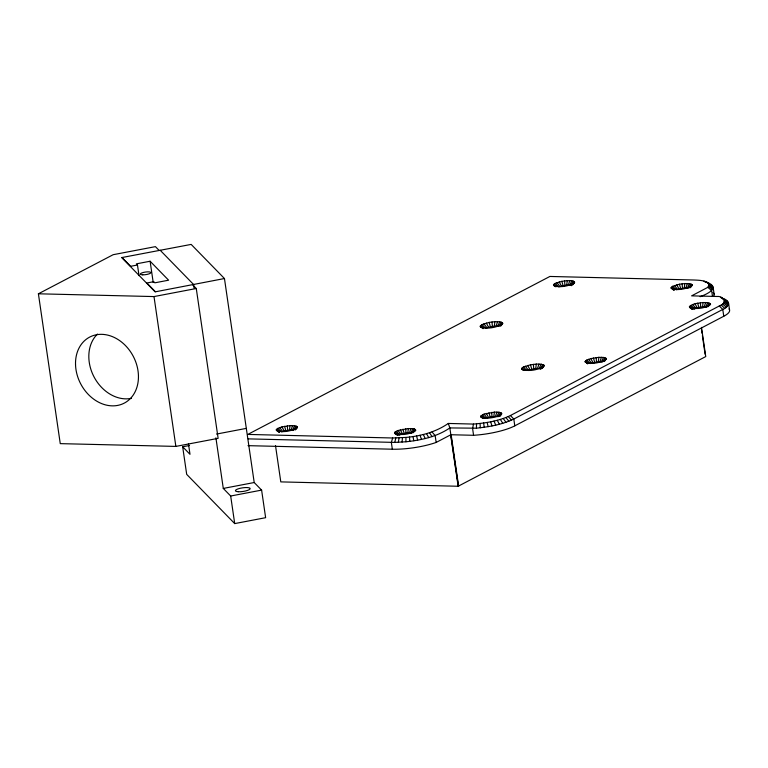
<?xml version="1.0" encoding="UTF-8"?>
<svg xmlns="http://www.w3.org/2000/svg" width="768" height="768" viewBox="0 0 768 768"><rect width="100%" height="100%" fill="white"/><g stroke="black" fill="none" stroke-linecap="round" stroke-linejoin="round"><path stroke-width="1.15" d="M248.198 438.874L394.742 442.416L405.936 441.773L405.946 437.424C420.931 436.051 435.734 432.096 448.31 423.446L473.491 424.07C486.086 423.024 498.912 421.008 510.403 415.526L719.28 305.99C727.44 303.85 724.224 295.651 716.794 296.477L691.603 295.853L707.866 287.328C712.234 280.224 698.093 280.234 693.926 280.003L549.898 276.451L247.795 434.419L392.669 437.99L405.946 437.424M405.936 441.773C421.325 440.179 436.829 436.781 449.846 427.93L476.4 428.189L476.544 423.83M700.109 296.688C707.491 294.019 720.682 287.654 707.098 282.298M402.086 442.099L402.461 437.722M689.875 306.096L693.763 309.293L697.19 307.786L702.547 306.931L703.094 302.534L707.731 302.621L710.554 304.138C705.187 308.582 696.278 309.494 689.674 307.488L689.414 306.835C692.698 303.178 698.525 303.235 703.094 302.534M278.842 432.202L276.24 429.898L277.92 428.362L281.395 431.837L289.45 430.013L290.045 425.616L294.643 425.731L297.139 426.605L297.36 427.267L295.43 429.811M395.078 432.058L398.947 435.274L402.432 433.776L407.798 432.931L408.384 428.534L414.557 428.995L415.709 430.176C410.285 434.554 401.395 435.552 394.8 433.469L395.078 432.058L398.045 430.502L408.384 428.534M482.813 328.589L480.192 326.246L481.987 324.605L485.462 328.09L494.323 326.083L494.918 321.677L499.824 321.802L502.483 322.733L502.723 323.434L500.755 326.035M482.4 418.147L480.595 416.4L484.061 414.096L486.941 417.83L493.805 416.515L494.4 412.118L498.998 412.234L501.494 413.107L501.715 413.77L499.786 416.314M523.411 370.445L521.587 368.64L523.373 367.008L526.848 370.483L535.718 368.477L536.304 364.08L541.21 364.205L543.878 365.136L544.109 365.837L542.141 368.429M555.293 286.675L553.488 284.918L555.168 283.392L558.643 286.867L566.698 285.043L567.293 280.646L571.891 280.762L574.387 281.635L574.608 282.298L572.678 284.842M587.683 363.907L585.082 361.603L586.762 360.067L590.237 363.542L598.301 361.718L598.886 357.322L603.485 357.437L605.981 358.31L606.211 358.973L604.272 361.517M673.651 290.122L671.05 287.818L672.73 286.282L676.205 289.766L684.269 287.942L684.854 283.546L689.453 283.651L691.949 284.534L692.179 285.187L690.24 287.731M398.342 442.32L399.082 437.923M473.491 424.07L472.589 428.486L473.578 435.293A36.979 9.072 -8.3 0 0 514.79 425.846L723.773 316.253A36.979 9.072 -8.3 0 0 729.053 308.938M394.742 442.416L395.827 438.01M392.669 437.99L391.334 442.397L392.333 449.213A36.979 9.072 -8.3 0 0 436.157 442.435L450.653 434.842L458.15 486.259L280.8 481.891L275.51 445.661M702.547 306.931L704.218 306.893L705.61 302.477M289.45 430.013L291.11 429.984L292.541 425.568M407.798 432.931L409.45 432.902L410.88 428.486M494.323 326.083L496.147 326.045L497.578 321.629M493.805 416.515L495.466 416.486L496.896 412.07M535.718 368.477L537.542 368.448L538.963 364.032M566.698 285.043L568.358 285.014L569.789 280.598M598.301 361.718L599.952 361.69L601.382 357.274M684.269 287.942L685.93 287.914L687.35 283.498M476.4 428.189C489.168 426.826 502.138 424.637 513.802 419.03L722.774 309.437C728.957 307.248 731.069 301.008 723.283 298.598M704.218 306.893L705.629 306.989L707.731 302.621M291.11 429.984L292.512 430.09L294.643 425.731M409.45 432.902L410.851 433.008L412.982 428.64M496.147 326.045L497.693 326.16L499.824 321.802M498.998 412.234L496.867 416.592L495.466 416.486M568.358 285.014L569.76 285.12L571.891 280.762M537.542 368.448L539.078 368.563L541.21 364.205M599.952 361.69L601.354 361.795L603.485 357.437M685.93 287.914L687.322 288.019L689.453 283.651M709.334 302.966L706.694 307.219L705.629 306.989M294.086 429.475L296.208 426.086M412.426 432.394L414.557 428.995M501.494 322.176L498.835 326.419L497.693 326.16M573.456 281.107L570.797 285.35L569.76 285.12M497.914 416.832L500.563 412.589M539.078 368.563L540.23 368.822L542.88 364.579M605.059 357.792L602.4 362.035L601.354 361.795M688.896 287.405L691.027 284.006M707.923 306.749L710.294 303.485M294.768 429.859L297.139 426.605M413.107 432.778L415.478 429.523M500.112 325.987L502.483 322.733M571.421 285.706L574.387 281.635M499.718 415.546L501.494 413.107M541.498 368.39L543.878 365.136M603.61 361.565L605.981 358.31M689.578 287.789L691.949 284.534M295.536 429.571L297.36 427.267M414.49 431.722L415.709 430.176M501.504 324.979L502.723 323.434M572.784 284.602L574.608 282.298M499.891 416.074L501.715 413.77M542.285 368.15L544.109 365.837M604.378 361.277L606.211 358.973M690.355 287.501L692.179 285.187M709.334 305.683L710.554 304.138M296.87 428.006C290.88 431.232 282.979 432.816 276.461 430.55M502.195 324.24C495.811 327.667 487.382 329.366 480.432 326.947M574.118 283.037C568.128 286.262 560.218 287.846 553.709 285.581M543.581 366.634C537.197 370.07 528.768 371.76 521.818 369.341M691.68 285.936C685.699 289.152 677.789 290.746 671.28 288.48M501.226 414.518C495.235 417.734 487.334 419.318 480.816 417.053M605.712 359.722C599.731 362.938 591.821 364.522 585.302 362.256M458.15 486.259L705.754 356.573L701.491 327.36M192.566 284.707L196.272 288.509L218.131 438.346L175.862 446.41L60.259 443.635L38.4 293.798L113.165 254.698L155.434 246.634L159.13 250.426M555.168 283.392L561.821 281.328L567.293 280.646M481.987 324.605L489.091 322.406L494.918 321.677M277.92 428.362L281.971 426.883L290.045 425.616M672.73 286.282L679.392 284.218L684.854 283.546M523.373 367.008L530.477 364.81L536.304 364.08M586.762 360.067L590.822 358.589L598.886 357.322M484.061 414.096L494.4 412.118M155.386 291.715L146.88 282.998L153.754 281.683L154.858 282.816L168.605 280.195L150.106 261.235L136.368 263.856L137.472 264.998L139.027 275.616M137.472 264.998L130.598 266.304L122.093 257.587M224.458 278.534L155.117 291.859L121.68 257.578L191.165 244.406L224.458 278.534L254.208 482.525L261.61 490.109L265.632 517.69L234.71 523.594L186.691 474.365L182.669 446.784L189.542 445.469M38.4 293.798L154.003 296.573L196.272 288.509M216.528 434.064L246.317 428.381M215.904 437.808L223.286 488.429L254.208 482.525M223.286 488.429L230.678 496.013L261.61 490.109M473.578 435.293L451.142 434.746L458.64 486.163M247.997 445.651L392.333 449.213M687.322 288.019L688.368 288.25M410.851 433.008L411.898 433.238M292.512 430.09L293.558 430.32M709.344 284.256L712.061 285.725M540.23 368.822L540.902 369.206M727.162 301.296L722.102 297.926M689.674 307.488L692.045 309.13M394.8 433.469L397.181 435.11M724.099 299.357L728.054 302.131M708.826 283.786L712.81 286.589M690.643 308.006L692.458 309.283M705.686 281.674L708.432 283.613M720.576 297.331L723.264 299.251M724.531 300.173L728.544 303.043L729.533 309.85M709.133 284.621L713.146 287.52L714.144 294.326M703.939 281.146L705.677 282.403M689.414 306.835L692.65 309.197M671.05 287.818L674.285 290.189M553.488 284.918L555.907 286.704M585.082 361.603L587.501 363.379M480.192 326.246L483.427 328.618M521.587 368.64L524.006 370.426M480.595 416.4L483.014 418.176M394.579 432.806L397.814 435.178M276.24 429.898L279.466 432.269M724.589 301.056L728.611 304.013M709.056 285.523L713.059 288.509M724.272 301.987L728.246 305.04M708.595 286.464L712.56 289.555M723.571 302.947L727.478 306.106M671.549 287.069L674.65 289.642M553.987 284.179L557.078 286.752M585.581 360.854L588.672 363.427M480.72 325.45L483.821 328.013M522.115 367.843L525.206 370.416M481.094 415.651L484.186 418.224M276.739 429.149L279.83 431.722M722.506 303.946L726.298 307.21M707.866 287.328L711.638 290.64L712.474 296.314M721.085 304.954L724.723 308.323M719.28 305.99L722.774 309.437L723.773 316.253M691.027 305.309L694.531 308.774M482.275 414.864L485.75 418.339M396.259 431.27L399.734 434.755M160.234 250.31L193.526 284.438L194.045 287.981M182.669 446.784L189.994 454.291L188.448 443.702M510.403 415.526L513.802 419.03L514.79 425.846M508.262 416.554L511.498 420.144M432.038 431.981L435.168 435.629L436.157 442.435M505.891 417.542L508.867 421.229M692.784 304.531L695.693 308.256M674.515 285.514L677.395 289.248M556.954 282.614L559.824 286.358M588.547 359.299L591.427 363.034M525.283 366.182L528.154 369.926M483.888 323.789L486.768 327.523M398.045 430.502L400.925 434.237M279.706 427.584L282.576 431.328M503.242 418.493L505.939 422.285M429.562 432.797L432.067 436.656M500.362 419.405L502.752 423.293M426.547 433.68L428.726 437.626M695.04 303.821L697.19 307.786M676.79 284.813L678.902 288.787M559.219 281.914L561.341 285.888M590.822 358.589L592.934 362.563M527.702 365.434L529.814 369.408M486.317 323.03L488.429 327.005M486.336 413.386L488.448 417.36M400.32 429.802L402.432 433.776M281.971 426.883L284.093 430.858M497.27 420.269L499.334 424.243M423.341 434.496L425.184 438.538M494.016 421.066L495.734 425.126M420 435.254L421.478 439.363M448.31 423.446L449.846 427.93L458.342 486.163M490.627 421.795L491.981 425.933M697.622 303.226L698.909 307.392M679.392 284.218L680.63 288.394M593.424 358.003L594.662 362.17M561.821 281.328L563.069 285.494M530.477 364.81L531.715 368.976M489.091 322.406L490.33 326.573M488.928 412.8L490.176 416.966M402.912 429.206L404.16 433.382M284.573 426.298L285.821 430.464M416.544 435.926L417.658 440.112M487.142 422.438L488.131 426.653M413.021 436.522L413.77 440.765M701.549 329.779L702.058 333.274M702.394 335.606L705.11 354.24M230.678 496.013L234.71 523.594M150.106 261.235L153.206 282.47M154.003 296.573L175.862 446.41M483.61 422.995L484.224 427.267M700.368 302.784L700.742 307.094M409.478 437.021L409.843 441.322M682.138 283.786L682.464 288.106M596.17 357.571L596.496 361.882M564.576 280.896L564.893 285.206M533.405 364.349L533.731 368.659M492.019 321.946L492.346 326.256M491.683 412.368L492 416.678M405.667 428.774L405.984 433.094M287.328 425.866L287.645 430.176M480.067 423.466L480.298 427.786M713.05 292.541A36.979 9.072 -8.3 0 1 713.549 296.371M131.462 398.314A37.277 29.674 62.3 0 1 94.09 377.021A37.277 29.674 62.3 0 1 97.459 334.08M238.186 491.722A7.459 1.824 -8.3 0 0 250.109 488.928A7.459 1.824 -8.3 0 0 240.154 488.285A7.459 1.824 -8.3 0 0 238.186 491.722M142.752 274.838A5.328 1.306 -8.3 0 0 150.874 272.688A5.328 1.306 -8.3 0 0 143.203 272.496A5.328 1.306 -8.3 0 0 142.752 274.838M75.523 364.368A37.277 29.674 62.3 0 0 123.437 403.536A37.277 29.674 62.3 0 0 122.006 342.394A37.277 29.674 62.3 0 0 75.523 364.368"/></g></svg>
